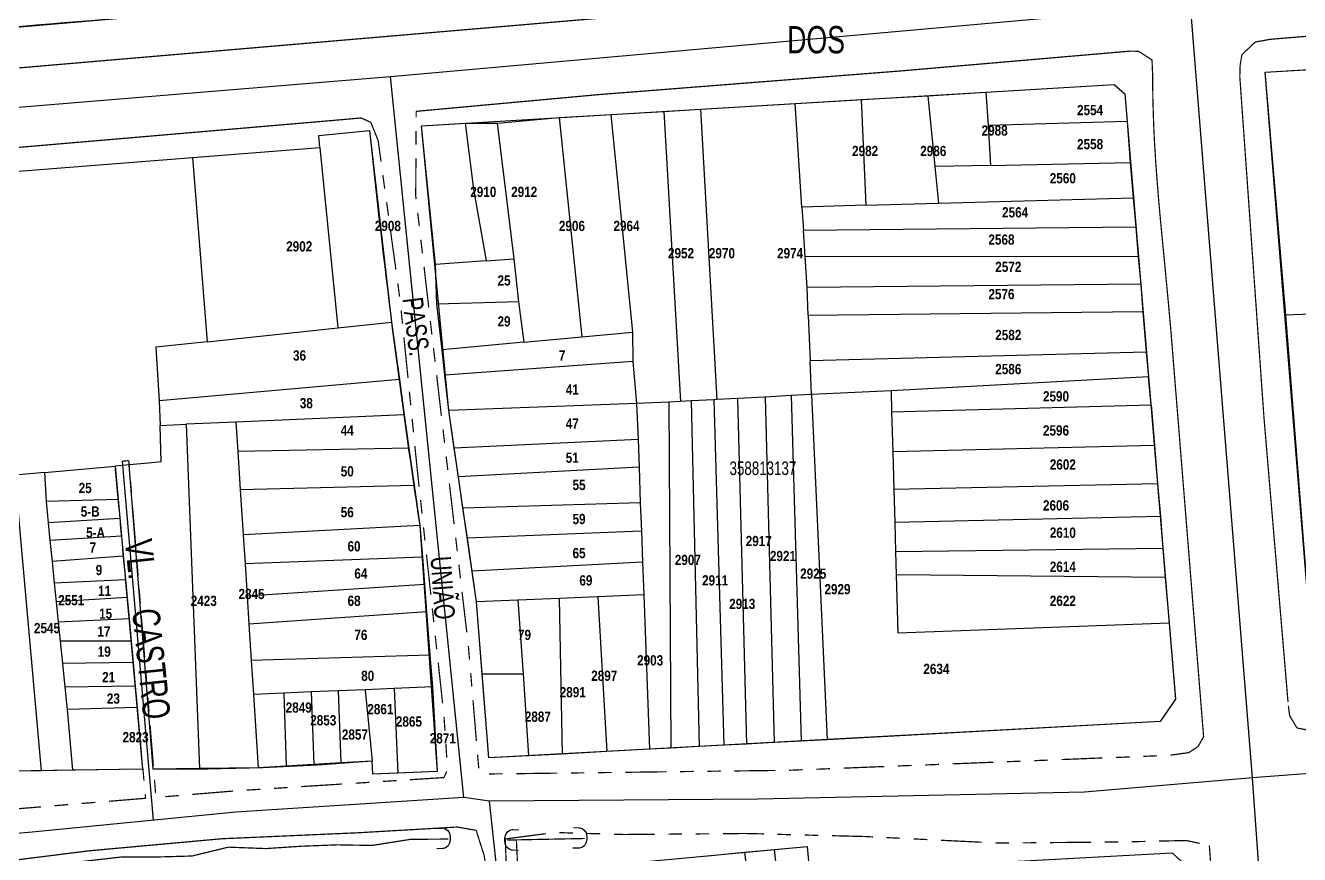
# Model space of a CAD drawing. Extents: x 201676 to 203188, y 4837754 to 4839005.
# Drawn here: x 202434.2 to 202621, y 4838549 to 4838670.6 of the extents above; entities that cross this region are included whole.
import ezdxf
from ezdxf.enums import TextEntityAlignment as Align

# ---------------------------------------------------------------- set-up
doc = ezdxf.new("R2010")
doc.units = 0
doc.header["$LTSCALE"] = 1.5
doc.header["$MEASUREMENT"] = 0
for name, pattern in [('PHANTOMX2', [5, 2.5, -0.5, 0.5, -0.5, 0.5, -0.5]), ('TRACO_05', [11, 7, -1, 0.5, -1, 0.5, -1]), ('TRACO_11', [8, 3, -1, 3, -1]), ('TRACO_25', [8, 3, -1, 1, -1, 1, -1])]:
    doc.linetypes.add(name, pattern=pattern)
for name, color, linetype in [('CD-MALHA-LOTES', 40, 'CONTINUOUS'), ('CD_TXT_QUADRA', 7, 'CONTINUOUS'), ('HD-VALAS-DRENOS', 170, 'TRACO_05'), ('RU-QUADRAS', 210, 'CONTINUOUS'), ('SV-EIXO-RUA-N-PAV', 6, 'CONTINUOUS'), ('SV-EIXO-RUA-PAV', 20, 'CONTINUOUS'), ('SV-PONTE-BUEIRO', 7, 'CONTINUOUS'), ('SV-RUA-NAO-PAV-S-GUIA-C-GUIA', 7, 'PHANTOMX2'), ('SV-RUA-PAVIM-S-GUIA-C-GUIA', 7, 'CONTINUOUS'), ('SV-TXT-RUA-N-PAV-S-GUIA-C-GUIA', 7, 'CONTINUOUS'), ('SV-TXT-RUA-PAV-S-GUIA-C-GUIA', 7, 'CONTINUOUS'), ('Th_NmrPort', 7, 'CONTINUOUS')]:
    doc.layers.add(name, color=color, linetype=linetype)
doc.styles.add('ARIAL', font='ARIAL.TTF')
doc.styles.get("Standard").update_dxf_attribs({"font": 'swisscbo.ttf'})

# ---------------------------------------------------------------- blocks, each defined once
blk = doc.blocks.new('COD119', base_point=(203168.731891, 4838570.090081))
at = {"layer": 'SV-PONTE-BUEIRO'}
blk.add_lwpolyline([(203167.221891, 4838568.090081), (203167.221891, 4838568.923414), (203167.221891, 4838569.048414), (203167.347724, 4838569.381748), (203167.599391, 4838569.756748), (203167.976891, 4838569.965081), (203168.480224, 4838570.090081), (203168.983558, 4838570.090081), (203169.486891, 4838569.965081), (203169.864391, 4838569.756748), (203170.116058, 4838569.381748), (203170.241891, 4838569.048414), (203170.241891, 4838568.923414), (203170.241891, 4838568.090081)], dxfattribs=at)

msp = doc.modelspace()

# ---------------------------------------------------------------- linework, layer by layer
at = {"layer": 'CD-MALHA-LOTES', "linetype": 'Continuous'}
for p, q in [((202448.1, 4838671.64), (202390.82, 4838666.65)), ((202616.01, 4838663.78), (202653.38, 4838665.91)), ((202619.06, 4838628.12), (202616.01, 4838663.78)), ((202566.51, 4838660.3), (202575.06, 4838660.83)), ((202575.06, 4838660.83), (202593.85, 4838661.95)), ((202575.06, 4838660.83), (202575.36, 4838655.92)), ((202593.85, 4838661.95), (202595.41, 4838660.56)), ((202595.41, 4838660.56), (202595.75, 4838656.53)), ((202533.19, 4838658.33), (202547.06, 4838659.16)), ((202547.06, 4838659.16), (202556.77, 4838659.73)), ((202548.04, 4838643.97), (202547.06, 4838659.16)), ((202556.77, 4838659.73), (202566.51, 4838660.3)), ((202556.77, 4838659.73), (202557.42, 4838644.23)), ((202566.51, 4838660.3), (202567.57, 4838649.9)), ((202503.37, 4838656.26), (202512.44, 4838657.09)), ((202512.44, 4838657.09), (202520.05, 4838657.54)), ((202512.44, 4838657.09), (202515.76, 4838624.93)), ((202520.05, 4838657.54), (202527.83, 4838658)), ((202520.05, 4838657.54), (202523.23, 4838625.63)), ((202527.83, 4838658), (202533.19, 4838658.33)), ((202527.83, 4838658), (202530.25, 4838615.45)), ((202533.19, 4838658.33), (202535.6, 4838615.74)), ((202477.2, 4838654.49), (202484.65, 4838655.19)), ((202484.65, 4838655.19), (202487.87, 4838627.08)), ((202492.27, 4838655.88), (202498.69, 4838656.3)), ((202494.31, 4838635.53), (202492.27, 4838655.88)), ((202498.69, 4838656.3), (202499.91, 4838646.61)), ((202498.69, 4838656.3), (202503.37, 4838656.26)), ((202503.37, 4838656.26), (202505.79, 4838636.37)), ((202595.75, 4838656.53), (202575.36, 4838655.92)), ((202575.36, 4838655.92), (202575.71, 4838650.08)), ((202595.75, 4838656.53), (202596.22, 4838650.52)), ((202477.37, 4838652.72), (202477.2, 4838654.49)), ((202402.66, 4838646.86), (202458.7, 4838651.26)), ((202458.7, 4838651.26), (202477.37, 4838652.72)), ((202458.7, 4838651.26), (202460.83, 4838624.21)), ((202477.37, 4838652.72), (202479.97, 4838626.24)), ((202575.71, 4838650.08), (202567.57, 4838649.9)), ((202567.57, 4838649.9), (202568.12, 4838644.56)), ((202575.71, 4838650.08), (202596.22, 4838650.52)), ((202596.22, 4838650.52), (202596.66, 4838645.3)), ((202499.91, 4838646.61), (202501.75, 4838636.07)), ((202557.42, 4838644.23), (202548.04, 4838643.97)), ((202548.04, 4838643.97), (202548.28, 4838640.51)), ((202557.42, 4838644.23), (202568.12, 4838644.56)), ((202568.12, 4838644.56), (202596.66, 4838645.3)), ((202596.66, 4838645.3), (202597.06, 4838641)), ((202597.06, 4838641), (202548.28, 4838640.51)), ((202548.53, 4838636.73), (202548.28, 4838640.51)), ((202597.06, 4838641), (202597.4, 4838636.67)), ((202501.75, 4838636.07), (202494.31, 4838635.53)), ((202501.75, 4838636.07), (202505.79, 4838636.37)), ((202505.79, 4838636.37), (202506.48, 4838630.04)), ((202597.4, 4838636.67), (202548.53, 4838636.73)), ((202548.82, 4838632.17), (202548.53, 4838636.73)), ((202597.4, 4838636.67), (202597.75, 4838632.66)), ((202494.53, 4838629.7), (202494.31, 4838635.53)), ((202597.75, 4838632.66), (202548.82, 4838632.17)), ((202597.75, 4838632.66), (202598.08, 4838628.61)), ((202548.98, 4838628.04), (202548.82, 4838632.17)), ((202506.48, 4838630.04), (202494.53, 4838629.7)), ((202495.3, 4838623.01), (202494.53, 4838629.7)), ((202506.48, 4838630.04), (202507.28, 4838624.13)), ((202598.08, 4838628.61), (202548.98, 4838628.04)), ((202598.08, 4838628.61), (202598.57, 4838622.68)), ((202656.23, 4838629.62), (202619.06, 4838628.12)), ((202479.97, 4838626.24), (202487.87, 4838627.08)), ((202487.87, 4838627.08), (202489.02, 4838618.69)), ((202548.98, 4838628.04), (202549.25, 4838621.42)), ((202623.55, 4838570.91), (202619.06, 4838628.12)), ((202460.83, 4838624.21), (202479.97, 4838626.24)), ((202507.28, 4838624.13), (202515.76, 4838624.93)), ((202515.76, 4838624.93), (202523.23, 4838625.63)), ((202523.23, 4838625.63), (202523.28, 4838621.29)), ((202460.83, 4838624.21), (202453.31, 4838623.41)), ((202453.31, 4838623.41), (202453.78, 4838615.53)), ((202507.28, 4838624.13), (202495.3, 4838623.01)), ((202495.71, 4838619.31), (202495.3, 4838623.01)), ((202523.28, 4838621.29), (202495.71, 4838619.31)), ((202523.28, 4838621.29), (202523.82, 4838615.17)), ((202598.57, 4838622.68), (202549.25, 4838621.42)), ((202549.45, 4838616.45), (202549.25, 4838621.42)), ((202598.57, 4838622.68), (202598.92, 4838619.07)), ((202496.27, 4838614.11), (202495.71, 4838619.31)), ((202489.02, 4838618.69), (202453.78, 4838615.53)), ((202489.02, 4838618.69), (202489.74, 4838613.51)), ((202598.92, 4838619.07), (202561.13, 4838617.01)), ((202599.27, 4838614.97), (202598.92, 4838619.07)), ((202453.78, 4838615.53), (202453.93, 4838611.94)), ((202531.84, 4838615.54), (202530.25, 4838615.45)), ((202535.13, 4838615.71), (202531.84, 4838615.54)), ((202531.84, 4838615.54), (202533, 4838564.81)), ((202535.6, 4838615.74), (202535.13, 4838615.71)), ((202535.13, 4838615.71), (202536.63, 4838565.01)), ((202538.61, 4838615.9), (202535.6, 4838615.74)), ((202542.69, 4838616.1), (202538.61, 4838615.9)), ((202538.61, 4838615.9), (202539.92, 4838565.19)), ((202546.47, 4838616.31), (202542.69, 4838616.1)), ((202542.69, 4838616.1), (202543.99, 4838565.39)), ((202549.45, 4838616.45), (202546.47, 4838616.31)), ((202546.47, 4838616.31), (202547.95, 4838565.6)), ((202561.13, 4838617.01), (202549.45, 4838616.45)), ((202549.45, 4838616.45), (202551.75, 4838565.82)), ((202561.13, 4838617.01), (202561.21, 4838613.95)), ((202523.82, 4838615.17), (202496.27, 4838614.11)), ((202497.07, 4838608.6), (202496.27, 4838614.11)), ((202528.55, 4838615.36), (202523.82, 4838615.17)), ((202523.82, 4838615.17), (202524.03, 4838609.88)), ((202530.25, 4838615.45), (202528.55, 4838615.36)), ((202528.55, 4838615.36), (202528.85, 4838564.59)), ((202561.21, 4838613.95), (202599.27, 4838614.97)), ((202561.21, 4838613.95), (202561.38, 4838608.06)), ((202599.27, 4838614.97), (202599.77, 4838608.97)), ((202453.93, 4838611.94), (202457.74, 4838612.11)), ((202454.07, 4838606.58), (202453.93, 4838611.94)), ((202465.05, 4838612.42), (202457.74, 4838612.11)), ((202457.74, 4838612.11), (202459.7, 4838561.58)), ((202489.74, 4838613.51), (202465.05, 4838612.42)), ((202465.05, 4838612.42), (202465.32, 4838608.12)), ((202489.74, 4838613.51), (202490.43, 4838608.61)), ((202524.03, 4838609.88), (202497.07, 4838608.6)), ((202524.03, 4838609.88), (202524.18, 4838605.79)), ((202490.43, 4838608.61), (202465.32, 4838608.12)), ((202465.32, 4838608.12), (202465.68, 4838602.5)), ((202490.43, 4838608.61), (202491.2, 4838603.11)), ((202497.7, 4838604.38), (202497.07, 4838608.6)), ((202599.77, 4838608.97), (202561.38, 4838608.06)), ((202561.38, 4838608.06), (202561.53, 4838602.52)), ((202599.77, 4838608.97), (202600.24, 4838603.38)), ((202449.38, 4838606.16), (202447.35, 4838605.97)), ((202452.21, 4838606.41), (202449.38, 4838606.16)), ((202452.91, 4838561.5), (202449.38, 4838606.16)), ((202454.07, 4838606.58), (202452.21, 4838606.41)), ((202436.96, 4838605.02), (202432.6, 4838604.63)), ((202432.6, 4838604.63), (202436.49, 4838561.27)), ((202436.96, 4838605.02), (202447.35, 4838605.97)), ((202436.96, 4838605.02), (202437.19, 4838600.76)), ((202447.35, 4838605.97), (202447.76, 4838601.07)), ((202524.18, 4838605.79), (202497.7, 4838604.38)), ((202498.31, 4838599.78), (202497.7, 4838604.38)), ((202524.18, 4838605.79), (202524.36, 4838600.59)), ((202491.2, 4838603.11), (202465.68, 4838602.5)), ((202465.68, 4838602.5), (202466.11, 4838595.89)), ((202491.2, 4838603.11), (202492.02, 4838597.27)), ((202600.24, 4838603.38), (202561.53, 4838602.52)), ((202561.53, 4838602.52), (202561.68, 4838597.69)), ((202600.24, 4838603.38), (202600.65, 4838598.59)), ((202447.76, 4838601.07), (202437.19, 4838600.76)), ((202437.19, 4838600.76), (202437.5, 4838597.66)), ((202447.76, 4838601.07), (202448.01, 4838598.29)), ((202524.36, 4838600.59), (202498.31, 4838599.78)), ((202524.36, 4838600.59), (202524.52, 4838596.43)), ((202499, 4838595.4), (202498.31, 4838599.78)), ((202448.01, 4838598.29), (202437.5, 4838597.66)), ((202437.5, 4838597.66), (202437.77, 4838595.05)), ((202448.01, 4838598.29), (202448.25, 4838595.67)), ((202492.02, 4838597.27), (202466.11, 4838595.89)), ((202492.02, 4838597.27), (202492.39, 4838592.61)), ((202600.65, 4838598.59), (202561.68, 4838597.69)), ((202561.68, 4838597.69), (202561.8, 4838593.38)), ((202600.65, 4838598.59), (202601.02, 4838593.87)), ((202448.25, 4838595.67), (202437.77, 4838595.05)), ((202437.77, 4838595.05), (202438.08, 4838591.97)), ((202448.25, 4838595.67), (202448.52, 4838592.74)), ((202466.11, 4838595.89), (202466.38, 4838591.62)), ((202524.52, 4838596.43), (202499, 4838595.4)), ((202499.7, 4838590.55), (202499, 4838595.4)), ((202524.52, 4838596.43), (202524.7, 4838591.86)), ((202601.02, 4838593.87), (202561.8, 4838593.38)), ((202561.8, 4838593.38), (202561.91, 4838590)), ((202601.02, 4838593.87), (202601.36, 4838589.62)), ((202448.52, 4838592.74), (202438.08, 4838591.97)), ((202438.08, 4838591.97), (202438.4, 4838588.8)), ((202448.52, 4838592.74), (202448.84, 4838589.27)), ((202492.39, 4838592.61), (202466.38, 4838591.62)), ((202466.38, 4838591.62), (202466.69, 4838586.86)), ((202492.39, 4838592.61), (202492.7, 4838588.58)), ((202524.7, 4838591.86), (202499.7, 4838590.55)), ((202524.7, 4838591.86), (202524.87, 4838587.06)), ((202500.31, 4838586.03), (202499.7, 4838590.55)), ((202561.91, 4838590), (202562.15, 4838581.52)), ((202601.36, 4838589.62), (202561.91, 4838590)), ((202601.36, 4838589.62), (202601.93, 4838582.95)), ((202448.84, 4838589.27), (202438.4, 4838588.8)), ((202438.4, 4838588.8), (202438.68, 4838586.06)), ((202448.84, 4838589.27), (202449.08, 4838586.68)), ((202492.7, 4838588.58), (202466.69, 4838586.86)), ((202492.7, 4838588.58), (202493.01, 4838584.6)), ((202449.08, 4838586.68), (202438.68, 4838586.06)), ((202438.68, 4838586.06), (202438.98, 4838583.08)), ((202449.08, 4838586.68), (202449.37, 4838583.55)), ((202466.69, 4838586.86), (202466.95, 4838582.76)), ((202506.4, 4838586.29), (202500.31, 4838586.03)), ((202501.16, 4838575.42), (202500.31, 4838586.03)), ((202512.45, 4838586.53), (202506.4, 4838586.29)), ((202506.4, 4838586.29), (202507.17, 4838575.43)), ((202518.15, 4838586.78), (202512.45, 4838586.53)), ((202512.45, 4838586.53), (202512.89, 4838563.72)), ((202524.87, 4838587.06), (202518.15, 4838586.78)), ((202518.15, 4838586.78), (202519.46, 4838564.07)), ((202524.87, 4838587.06), (202525.71, 4838564.42)), ((202493.01, 4838584.6), (202466.95, 4838582.76)), ((202493.01, 4838584.6), (202493.51, 4838578.23)), ((202449.37, 4838583.55), (202438.98, 4838583.08)), ((202438.98, 4838583.08), (202439.26, 4838580.28)), ((202449.37, 4838583.55), (202449.67, 4838580.28)), ((202466.95, 4838582.76), (202467.29, 4838577.42)), ((202562.15, 4838581.52), (202601.93, 4838582.95)), ((202601.93, 4838582.95), (202602.87, 4838571.78)), ((202439.26, 4838580.28), (202439.59, 4838576.99)), ((202449.67, 4838580.28), (202439.26, 4838580.28)), ((202449.67, 4838580.28), (202449.96, 4838577.15)), ((202493.51, 4838578.23), (202467.29, 4838577.42)), ((202493.51, 4838578.23), (202493.87, 4838573.57)), ((202449.96, 4838577.15), (202439.59, 4838576.99)), ((202439.59, 4838576.99), (202439.94, 4838573.53)), ((202449.96, 4838577.15), (202450.28, 4838573.68)), ((202467.29, 4838577.42), (202467.61, 4838572.48)), ((202507.17, 4838575.43), (202501.16, 4838575.42)), ((202502.12, 4838563.14), (202501.16, 4838575.42)), ((202507.17, 4838575.43), (202507.98, 4838563.45)), ((202450.28, 4838573.68), (202439.94, 4838573.53)), ((202439.94, 4838573.53), (202440.28, 4838570.24)), ((202450.28, 4838573.68), (202450.57, 4838570.54)), ((202472.06, 4838572.67), (202467.61, 4838572.48)), ((202476.07, 4838572.83), (202472.06, 4838572.67)), ((202472.06, 4838572.67), (202472.42, 4838561.93)), ((202480.02, 4838573), (202476.07, 4838572.83)), ((202476.07, 4838572.83), (202476.48, 4838562.18)), ((202483.98, 4838573.16), (202480.02, 4838573)), ((202480.02, 4838573), (202480.44, 4838562.42)), ((202488.24, 4838573.34), (202483.98, 4838573.16)), ((202483.98, 4838573.16), (202485.01, 4838562.69)), ((202493.87, 4838573.57), (202488.24, 4838573.34)), ((202488.24, 4838573.34), (202488.81, 4838560.91)), ((202493.87, 4838573.57), (202494.57, 4838561.14)), ((202467.61, 4838572.48), (202468.3, 4838561.68)), ((202602.87, 4838571.78), (202600.61, 4838568.48)), ((202450.57, 4838570.54), (202440.28, 4838570.24)), ((202440.28, 4838570.24), (202441.08, 4838561.34)), ((202450.57, 4838570.54), (202451.33, 4838561.48)), ((202600.61, 4838568.48), (202551.75, 4838565.82)), ((202539.92, 4838565.19), (202536.63, 4838565.01)), ((202543.99, 4838565.39), (202539.92, 4838565.19)), ((202547.95, 4838565.6), (202543.99, 4838565.39)), ((202551.75, 4838565.82), (202547.95, 4838565.6)), ((202507.98, 4838563.45), (202502.12, 4838563.14)), ((202512.89, 4838563.72), (202507.98, 4838563.45)), ((202519.46, 4838564.07), (202512.89, 4838563.72)), ((202525.71, 4838564.42), (202519.46, 4838564.07)), ((202528.85, 4838564.59), (202525.71, 4838564.42)), ((202533, 4838564.81), (202528.85, 4838564.59)), ((202536.63, 4838565.01), (202533, 4838564.81)), ((202441.08, 4838561.34), (202436.49, 4838561.27)), ((202451.33, 4838561.48), (202441.08, 4838561.34)), ((202459.7, 4838561.58), (202452.91, 4838561.5)), ((202468.3, 4838561.68), (202459.7, 4838561.58)), ((202472.42, 4838561.93), (202468.3, 4838561.68)), ((202476.48, 4838562.18), (202472.42, 4838561.93)), ((202480.44, 4838562.42), (202476.48, 4838562.18)), ((202485.01, 4838562.69), (202480.44, 4838562.42)), ((202485.12, 4838560.76), (202485.01, 4838562.69)), ((202436.49, 4838561.27), (202430.99, 4838561.2)), ((202488.81, 4838560.91), (202485.12, 4838560.76)), ((202494.57, 4838561.14), (202488.81, 4838560.91)), ((202544.01, 4838549.71), (202548.85, 4838550.15)), ((202548.85, 4838550.15), (202549.19, 4838546.35)), ((202533.77, 4838548.75), (202539.66, 4838549.3)), ((202539.66, 4838549.3), (202544.01, 4838549.71)), ((202539.66, 4838549.3), (202540.77, 4838539.48)), ((202544.01, 4838549.71), (202548.93, 4838505.06)), ((202563.54, 4838547.12), (202602.35, 4838549.24)), ((202602.35, 4838549.24), (202604.5, 4838547.22))]:
    msp.add_line(p, q, dxfattribs=at)
at = {"layer": 'HD-VALAS-DRENOS', "const_width": 0.18}
for points in [[(202496.19, 4838551.25), (202490.64, 4838551.2), (202485.01, 4838550.31), (202479.96, 4838550.4), (202474.75, 4838550.2), (202469.44, 4838549.85), (202463.94, 4838550.06), (202458.6, 4838548.76), (202453.24, 4838548.61), (202448.14, 4838548.6), (202442.87, 4838548), (202437.19, 4838547.11), (202432.02, 4838546.31), (202426.97, 4838544.85), (202421.34, 4838543.86), (202416.11, 4838542.9), (202411.02, 4838541.75), (202409.81, 4838541.33)], [(202516.21, 4838551.33), (202504.84, 4838551.1)], [(202506.19, 4838551.01), (202506.5, 4838544.45)]]:
    msp.add_lwpolyline(points, dxfattribs=at)
at = {"layer": 'RU-QUADRAS', "color": 6, "linetype": 'Continuous'}
for points in [[(202478.23, 4838674.07, 0.005746), (202348.84, 4838662.6), (202348.83, 4838658.38), (202323.29, 4838656.28), (202326.31, 4838725.77, 0.01641)], [(202402.66, 4838646.86), (202477.37, 4838652.72), (202477.2, 4838654.49), (202484.65, 4838655.19, 0.012137), (202492.02, 4838597.27), (202494.57, 4838561.14), (202485.12, 4838560.76), (202485.01, 4838562.69, -0.024342), (202452.91, 4838561.5), (202449.4, 4838606.16), (202447.35, 4838605.97), (202451.33, 4838561.48), (202408.82, 4838560.89)]]:
    msp.add_lwpolyline(points, format="xyb", dxfattribs=at)
msp.add_lwpolyline([(202616.01, 4838663.78), (202728.71, 4838670.68), (202728.59, 4838672.79), (202776.45, 4838674.62), (202776.92, 4838646.51), (202744.71, 4838644.34), (202744.81, 4838640.66), (202744.96, 4838636.84), (202777.3, 4838638.54), (202777.62, 4838623.45), (202778.26, 4838623.64), (202779.89, 4838597.85), (202778.21, 4838597.82, 0.040532), (202779.69, 4838578.84), (202623.55, 4838570.91)], format="xyb", close=True, dxfattribs=at)
for points in [[(202492.27, 4838655.88), (202593.85, 4838661.95), (202595.41, 4838660.56), (202602.87, 4838571.78), (202600.61, 4838568.48), (202502.12, 4838563.14), (202500.31, 4838586.03), (202496.27, 4838614.11)], [(202507.91, 4838546.35), (202548.85, 4838550.15), (202549.19, 4838546.35), (202602.35, 4838549.24), (202604.5, 4838547.22), (202608.79, 4838482.6), (202613.24, 4838442.97), (202614.63, 4838399.27), (202621.4, 4838315.32), (202621.84, 4838302.32), (202528.25, 4838295.39), (202532.33, 4838322.77), (202537.11, 4838349.14), (202538, 4838373.62), (202527.53, 4838434.87), (202511.14, 4838522.27)]]:
    msp.add_lwpolyline(points, close=True, dxfattribs=at)
at = {"layer": 'SV-EIXO-RUA-N-PAV'}
for points in [[(202498.47, 4838557.34), (202487.72, 4838663.1)], [(202448.38, 4838606.68), (202452.91, 4838554.02)], [(202614.15, 4838560.23), (202589.51, 4838558.11), (202541.6, 4838557.1), (202502.23, 4838556.81), (202498.47, 4838557.34), (202465.01, 4838555.21), (202435.16, 4838552.26), (202407.88, 4838549.87), (202366.13, 4838546.01), (202349.15, 4838543.6), (202334.96, 4838540.58), (202318.41, 4838536.63)]]:
    msp.add_lwpolyline(points, dxfattribs=at)
at = {"layer": 'SV-EIXO-RUA-PAV'}
for points in [[(202665.84, 4837885.15), (202655.43, 4838009.97), (202648.56, 4838097.88), (202645.32, 4838147.35), (202645.14, 4838150.17), (202635.33, 4838289.9), (202625.34, 4838408.09), (202624.12, 4838420.52), (202618.17, 4838503.84), (202614.15, 4838560.23), (202605.04, 4838673.59), (202599.43, 4838745.74)], [(202318.41, 4838649.42), (202321.64, 4838649.45), (202487.72, 4838663.1), (202605.04, 4838673.59), (202716.03, 4838681.01), (202761.88, 4838683.34), (202785.75, 4838684.36), (202871.72, 4838690.21), (202966.43, 4838697.39), (203032.73, 4838704.52), (203101.57, 4838709.29), (203154.26, 4838712.99), (203154.95, 4838713.05)], [(203163.28, 4838582.79), (203161.94, 4838582.73), (203082.2, 4838579.17), (202972.63, 4838574.26), (202863.82, 4838570.55), (202791.27, 4838567.9), (202747.07, 4838567.66), (202689.38, 4838565.97), (202614.15, 4838560.23)], [(202527.31, 4838401.29), (202522.68, 4838433.32), (202519.21, 4838451.84), (202511.49, 4838491.21), (202505.7, 4838524.78), (202502.23, 4838556.81)]]:
    msp.add_lwpolyline(points, dxfattribs=at)
at = {"layer": 'SV-RUA-NAO-PAV-S-GUIA-C-GUIA', "const_width": 0.18}
for points in [[(202491.48, 4838657.13), (202491.48, 4838658.01)], [(202484.83, 4838656.4), (202485.58, 4838654.54)], [(202491.46, 4838653.13), (202491.47, 4838655.13)], [(202485.58, 4838654.54), (202485.91, 4838653.71)], [(202485.91, 4838653.71), (202486.33, 4838650.63)], [(202491.42, 4838645.6), (202491.45, 4838651.13)], [(202486.6, 4838648.65), (202486.87, 4838646.67)], [(202491.48, 4838645.13), (202491.42, 4838645.6)], [(202487.15, 4838644.69), (202487.42, 4838642.71)], [(202491.94, 4838641.16), (202491.71, 4838643.14)], [(202487.69, 4838640.72), (202488.51, 4838634.78)], [(202492.4, 4838637.18), (202492.17, 4838639.17)], [(202493.33, 4838629.24), (202492.64, 4838635.2)], [(202488.78, 4838632.8), (202489.05, 4838630.82)], [(202489.28, 4838628.83), (202489.48, 4838626.84)], [(202493.79, 4838625.26), (202493.56, 4838627.25)], [(202489.68, 4838624.85), (202490.29, 4838618.88)], [(202494.26, 4838621.29), (202494.02, 4838623.28)], [(202494.91, 4838615.68), (202494.49, 4838619.3)], [(202490.49, 4838616.89), (202490.69, 4838614.9)], [(202494.95, 4838615.33), (202494.91, 4838615.68)], [(202495.18, 4838613.34), (202494.95, 4838615.33)], [(202490.89, 4838612.91), (202491.09, 4838610.92)], [(202495.65, 4838609.37), (202495.42, 4838611.36)], [(202491.29, 4838608.93), (202491.59, 4838605.95)], [(202449.34, 4838606.76), (202448.28, 4838606.67)], [(202449.41, 4838605.83), (202449.34, 4838606.76)], [(202496.12, 4838605.4), (202495.88, 4838607.38)], [(202447.34, 4838605.63), (202447.71, 4838601.64)], [(202491.59, 4838605.95), (202491.66, 4838605.31)], [(202491.66, 4838605.31), (202491.91, 4838602.96)], [(202449.74, 4838601.84), (202449.58, 4838603.83)], [(202497.05, 4838597.45), (202496.35, 4838603.41)], [(202447.71, 4838601.64), (202447.76, 4838601.07)], [(202447.76, 4838601.07), (202447.89, 4838599.65)], [(202492.13, 4838600.98), (202492.34, 4838598.99)], [(202450.38, 4838593.86), (202449.9, 4838599.85)], [(202448.07, 4838597.66), (202448.16, 4838596.67)], [(202492.56, 4838597), (202492.77, 4838595.01)], [(202448.16, 4838596.67), (202448.25, 4838595.67)], [(202448.25, 4838595.67), (202448.25, 4838595.67)], [(202497.51, 4838593.48), (202497.28, 4838595.47)], [(202448.43, 4838593.68), (202448.52, 4838592.74)], [(202492.99, 4838593.02), (202493.64, 4838587.06)], [(202448.52, 4838592.74), (202448.62, 4838591.69)], [(202450.7, 4838589.88), (202450.54, 4838591.87)], [(202497.98, 4838589.51), (202497.75, 4838591.49)], [(202448.8, 4838589.69), (202448.84, 4838589.27)], [(202448.84, 4838589.27), (202449.08, 4838586.71)], [(202451.02, 4838585.89), (202450.86, 4838587.88)], [(202498.91, 4838581.56), (202498.21, 4838587.52)], [(202449.08, 4838586.71), (202449.08, 4838586.68)], [(202449.08, 4838586.68), (202449.35, 4838583.72)], [(202451.66, 4838577.92), (202451.18, 4838583.9)], [(202493.85, 4838585.07), (202494.07, 4838583.08)], [(202449.54, 4838581.73), (202449.63, 4838580.73)], [(202449.63, 4838580.73), (202449.67, 4838580.28)], [(202449.67, 4838580.28), (202449.72, 4838579.74)], [(202494.28, 4838581.09), (202494.5, 4838579.1)], [(202499.31, 4838577.58), (202499.14, 4838579.57)], [(202449.9, 4838577.75), (202449.96, 4838577.15)], [(202449.96, 4838577.15), (202450.09, 4838575.75)], [(202494.72, 4838577.12), (202495.36, 4838571.15)], [(202451.98, 4838573.93), (202451.82, 4838575.92)], [(202499.65, 4838573.6), (202499.48, 4838575.59)], [(202450.27, 4838573.76), (202450.28, 4838573.68)], [(202450.28, 4838573.68), (202450.55, 4838570.78)], [(202450.55, 4838570.78), (202450.57, 4838570.54)], [(202450.57, 4838570.54), (202450.82, 4838567.79)], [(202452.3, 4838569.94), (202452.14, 4838571.94)], [(202500.32, 4838565.62), (202499.82, 4838571.6)], [(202495.57, 4838569.16), (202495.71, 4838567.17)], [(202452.94, 4838561.97), (202452.46, 4838567.95)], [(202451.01, 4838565.8), (202451.19, 4838563.8)], [(202495.84, 4838565.17), (202495.97, 4838563.17)], [(202606.49, 4838565.4), (202606.16, 4838564.81)], [(202606.98, 4838566.27), (202606.49, 4838565.4)], [(202500.66, 4838561.64), (202500.49, 4838563.63)], [(202592.14, 4838563.15), (202586.14, 4838562.91)], [(202596.13, 4838563.3), (202594.14, 4838563.22)], [(202600.13, 4838563.46), (202598.13, 4838563.38)], [(202604.82, 4838563.93), (202602.13, 4838563.56)], [(202605.05, 4838564.09), (202604.82, 4838563.93)], [(202606.16, 4838564.81), (202605.05, 4838564.09)], [(202451.38, 4838561.81), (202451.56, 4838559.82)], [(202495.99, 4838561.2), (202495.57, 4838560.3)], [(202536.17, 4838561.22), (202534.17, 4838561.19)], [(202544.17, 4838561.31), (202538.17, 4838561.24)], [(202546.21, 4838561.34), (202546.17, 4838561.34)], [(202547.17, 4838561.38), (202546.21, 4838561.34)], [(202548.17, 4838561.42), (202547.17, 4838561.38)], [(202552.17, 4838561.57), (202550.17, 4838561.49)], [(202560.16, 4838561.89), (202554.17, 4838561.65)], [(202564.16, 4838562.05), (202562.16, 4838561.97)], [(202568.16, 4838562.2), (202566.16, 4838562.12)], [(202576.15, 4838562.52), (202570.15, 4838562.28)], [(202580.15, 4838562.67), (202578.15, 4838562.6)], [(202584.14, 4838562.83), (202582.14, 4838562.75)], [(202453.26, 4838557.98), (202453.1, 4838559.97)], [(202484.6, 4838559.57), (202482.61, 4838559.44)], [(202488.6, 4838559.83), (202486.6, 4838559.7)], [(202495.55, 4838560.27), (202490.59, 4838559.95)], [(202495.57, 4838560.3), (202495.55, 4838560.27)], [(202503.12, 4838560.81), (202502.18, 4838560.8)], [(202503.18, 4838560.81), (202503.12, 4838560.81)], [(202504.18, 4838560.82), (202503.18, 4838560.81)], [(202512.17, 4838560.92), (202506.18, 4838560.84)], [(202516.17, 4838560.97), (202514.17, 4838560.94)], [(202520.17, 4838561.02), (202518.17, 4838560.99)], [(202528.17, 4838561.12), (202522.17, 4838561.04)], [(202532.17, 4838561.17), (202530.17, 4838561.14)], [(202451.74, 4838557.83), (202451.8, 4838557.23)], [(202456.67, 4838557.63), (202454.68, 4838557.47)], [(202464.64, 4838558.29), (202458.66, 4838557.8)], [(202468.64, 4838558.55), (202466.64, 4838558.43)], [(202472.63, 4838558.81), (202470.63, 4838558.68)], [(202480.61, 4838559.32), (202474.62, 4838558.94)], [(202436.45, 4838555.97), (202430.47, 4838555.48)], [(202440.44, 4838556.3), (202438.44, 4838556.14)], [(202444.42, 4838556.63), (202442.43, 4838556.47)], [(202451.8, 4838557.23), (202446.42, 4838556.79)], [(202504.55, 4838551.26), (202510.5, 4838552.04)], [(202512.49, 4838552.19), (202514.48, 4838552.13)], [(202516.48, 4838552.07), (202518.48, 4838552.02)], [(202520.48, 4838551.96), (202521.48, 4838551.93)], [(202521.48, 4838551.93), (202521.98, 4838551.92)], [(202521.98, 4838551.92), (202526.48, 4838551.95)], [(202528.48, 4838551.97), (202530.48, 4838551.99)], [(202532.48, 4838552), (202534.48, 4838552.02)], [(202536.48, 4838552.04), (202539.48, 4838552.06)], [(202539.48, 4838552.06), (202539.84, 4838552.06)], [(202539.84, 4838552.06), (202542.48, 4838552)], [(202544.48, 4838551.94), (202546.48, 4838551.89)], [(202548.48, 4838551.84), (202550.48, 4838551.79)], [(202552.48, 4838551.74), (202556.48, 4838551.64)], [(202556.48, 4838551.64), (202557.29, 4838551.62)], [(202557.29, 4838551.62), (202558.47, 4838551.56)], [(202560.47, 4838551.46), (202562.47, 4838551.37)], [(202564.47, 4838551.27), (202566.46, 4838551.17)], [(202568.46, 4838551.07), (202574.45, 4838550.78)], [(202576.45, 4838550.69), (202576.92, 4838550.66)], [(202576.92, 4838550.66), (202578.45, 4838550.68)], [(202580.45, 4838550.69), (202582.45, 4838550.71)], [(202584.45, 4838550.73), (202590.45, 4838550.78)], [(202592.45, 4838550.8), (202594.45, 4838550.82)], [(202596.45, 4838550.86), (202598.45, 4838550.9)], [(202600.45, 4838550.95), (202604.45, 4838551.03)], [(202604.45, 4838551.03), (202604.49, 4838551.03)], [(202604.49, 4838551.03), (202606.4, 4838550.61)]]:
    msp.add_lwpolyline(points, dxfattribs=at)
at = {"layer": 'SV-RUA-NAO-PAV-S-GUIA-C-GUIA', "linetype": 'TRACO_25', "const_width": 0.18, "flags": 128}
msp.add_lwpolyline([(202411.73, 4838545.53), (202443.57, 4838549.53), (202462.93, 4838551.29), (202482.96, 4838552.17), (202497.49, 4838553.01), (202500.28, 4838552.53)], dxfattribs=at)
at = {"layer": 'SV-RUA-PAVIM-S-GUIA-C-GUIA', "const_width": 0.18}
for points in [[(202536.65, 4838673.24), (202467.29, 4838667.3)], [(202612.34, 4838664.8), (202612.6, 4838666.33), (202614.55, 4838668.18), (202616.79, 4838668.58), (202619.03, 4838668.77), (202622, 4838669.01), (202624.98, 4838669.22), (202627.98, 4838669.43), (202629.47, 4838669.52), (202630.97, 4838669.62), (202632.48, 4838669.71), (202633.98, 4838669.8), (202635.48, 4838669.89), (202636.99, 4838669.98), (202638.49, 4838670.07), (202639.99, 4838670.16), (202641.5, 4838670.25), (202643, 4838670.33), (202644.5, 4838670.42)], [(202467.29, 4838667.3), (202400.94, 4838661.62)], [(202562.69, 4838663.95), (202596.24, 4838666.85)], [(202596.24, 4838666.85), (202597.44, 4838666.82)], [(202597.44, 4838666.82), (202599.41, 4838665.56), (202599.52, 4838662.95), (202599.52, 4838661.41), (202599.54, 4838659.87), (202599.58, 4838658.35), (202599.63, 4838656.82), (202599.69, 4838655.31), (202599.76, 4838653.8), (202599.85, 4838652.3), (202599.94, 4838650.8), (202600.16, 4838647.81), (202600.4, 4838644.85), (202600.67, 4838641.89), (202600.95, 4838638.93), (202601.24, 4838635.98), (202601.52, 4838633.02), (202601.8, 4838630.06), (202602.07, 4838627.09), (202602.24, 4838625.1)], [(202612.29, 4838663.1), (202612.34, 4838664.8)], [(202518.17, 4838660.46), (202562.69, 4838663.95)], [(202615.84, 4838613.01), (202612.29, 4838663.1)], [(202491.48, 4838658.01), (202518.17, 4838660.46)], [(202429.54, 4838652.41), (202479.09, 4838656.66)], [(202479.09, 4838656.66), (202483.4, 4838657.04)], [(202483.4, 4838657.04), (202484.83, 4838656.4)], [(202602.24, 4838625.1), (202606.98, 4838566.27)], [(202619.36, 4838571.36), (202615.84, 4838613.01)], [(202620.68, 4838567.54), (202619.6, 4838569.33), (202619.41, 4838570.83)], [(202622.52, 4838567.19), (202620.68, 4838567.54)], [(202607.82, 4838550.29), (202614.7, 4838459.68)]]:
    msp.add_lwpolyline(points, dxfattribs=at)
at = {"layer": 'SV-RUA-PAVIM-S-GUIA-C-GUIA', "linetype": 'TRACO_11', "const_width": 0.18, "flags": 128}
for points in [[(202500.28, 4838552.53), (202501.47, 4838548.79), (202504.74, 4838523.53), (202508.58, 4838497.01), (202513.16, 4838472.01), (202517.53, 4838453.72)], [(202529.96, 4838401.33), (202528.35, 4838412.83), (202524.28, 4838437.97), (202517.17, 4838470.64), (202511.56, 4838501.52), (202505.01, 4838539.44), (202504.55, 4838551.26)]]:
    msp.add_lwpolyline(points, dxfattribs=at)

# ---------------------------------------------------------------- block references
at = {"layer": 'SV-PONTE-BUEIRO'}
for p, rotation in [((202496.49, 4838551.38), 271), ((202504.49, 4838551.17), 87.99999999999999), ((202516.51, 4838551.38), 269)]:
    msp.add_blockref('COD119', p, dxfattribs=dict(at, rotation=rotation))

# ---------------------------------------------------------------- texts
at = {"layer": 'CD_TXT_QUADRA', "linetype": 'Continuous', "style": 'ARIAL', "width": 0.7}
msp.add_text('358813137', height=2, dxfattribs=at).set_placement((202537.45, 4838604.65))
at = {"layer": 'SV-TXT-RUA-N-PAV-S-GUIA-C-GUIA', "style": 'ARIAL', "width": 0.7}
for s, height, rotation, p in [('PASS.', 3, 277, (202489.46, 4838630.53)), ('VL.    CASTRO', 4, 276, (202448.74, 4838595.02)), ('UNIÃO', 3, 274, (202493.57, 4838592.63))]:
    msp.add_text(s, height=height, rotation=rotation, dxfattribs=at).set_placement(p)
at = {"layer": 'SV-TXT-RUA-PAV-S-GUIA-C-GUIA', "style": 'ARIAL', "width": 0.7}
msp.add_text('DOS', height=4, dxfattribs=at).set_placement((202545.9, 4838666.52))
at = {"layer": 'Th_NmrPort', "color": 1}
for s, p in [('2554', (202588.42, 4838658.2)), ('2988', (202574.42, 4838655.2)), ('2982', (202555.42, 4838652.2)), ('2986', (202565.42, 4838652.2)), ('2558', (202588.42, 4838653.2)), ('2560', (202584.42, 4838648.2)), ('2910', (202499.42, 4838646.2)), ('2912', (202505.42, 4838646.2)), ('2564', (202577.42, 4838643.2)), ('2908', (202485.42, 4838641.2)), ('2906', (202512.42, 4838641.2)), ('2964', (202520.42, 4838641.2)), ('2568', (202575.42, 4838639.2)), ('2902', (202472.42, 4838638.2)), ('2952', (202528.42, 4838637.2)), ('2970', (202534.42, 4838637.2)), ('2974', (202544.42, 4838637.2)), ('2572', (202576.42, 4838635.2)), ('25', (202503.42, 4838633.2)), ('2576', (202575.42, 4838631.2)), ('29', (202503.42, 4838627.2)), ('2582', (202576.42, 4838625.2)), ('36', (202473.42, 4838622.2)), ('7', (202512.42, 4838622.2)), ('2586', (202576.42, 4838620.2)), ('41', (202513.42, 4838617.2)), ('38', (202474.42, 4838615.2)), ('2590', (202583.42, 4838616.2)), ('44', (202480.42, 4838611.2)), ('47', (202513.42, 4838612.2)), ('2596', (202583.42, 4838611.2)), ('51', (202513.42, 4838607.2)), ('2602', (202584.42, 4838606.2)), ('50', (202480.42, 4838605.2)), ('25', (202441.98, 4838602.75)), ('55', (202514.42, 4838603.2)), ('2606', (202583.42, 4838600.2)), ('5-B', (202442.28, 4838599.3)), ('56', (202480.42, 4838599.2)), ('59', (202514.42, 4838598.2)), ('5-A', (202443.08, 4838596.21)), ('2610', (202584.42, 4838596.2)), ('60', (202481.42, 4838594.2)), ('2917', (202539.82, 4838594.97)), ('7', (202443.58, 4838594.01)), ('65', (202514.42, 4838593.2)), ('2921', (202543.37, 4838592.77)), ('9', (202444.48, 4838590.71)), ('2907', (202529.42, 4838592.2)), ('2614', (202584.42, 4838591.2)), ('64', (202482.42, 4838590.2)), ('69', (202515.42, 4838589.2)), ('2911', (202533.42, 4838589.2)), ('2925', (202547.81, 4838590.19)), ('11', (202444.83, 4838587.67)), ('2845', (202465.42, 4838587.2)), ('2929', (202551.37, 4838587.91)), ('2551', (202438.98, 4838586.29)), ('2423', (202458.42, 4838586.2)), ('68', (202481.42, 4838586.2)), ('2913', (202537.4, 4838585.75)), ('2622', (202584.42, 4838586.2)), ('15', (202444.98, 4838584.32)), ('2545', (202435.42, 4838582.2)), ('17', (202444.73, 4838581.7)), ('76', (202482.42, 4838581.2)), ('79', (202506.42, 4838581.2)), ('19', (202444.78, 4838578.75)), ('2903', (202523.89, 4838577.47)), ('2634', (202565.87, 4838576.21)), ('21', (202445.42, 4838575.01)), ('80', (202483.42, 4838575.2)), ('2897', (202517.16, 4838575.21)), ('23', (202446.12, 4838571.86)), ('2891', (202512.54, 4838572.8)), ('2849', (202472.35, 4838570.54)), ('2861', (202484.32, 4838570.31)), ('2853', (202475.95, 4838568.67)), ('2865', (202488.51, 4838568.49)), ('2887', (202507.42, 4838569.2)), ('2823', (202448.42, 4838566.2)), ('2857', (202480.59, 4838566.58)), ('2871', (202493.48, 4838566.03))]:
    msp.add_text(s, height=1.5, dxfattribs=at).set_placement(p, align=Align.MIDDLE_LEFT)

doc.saveas('drawing.dxf')
